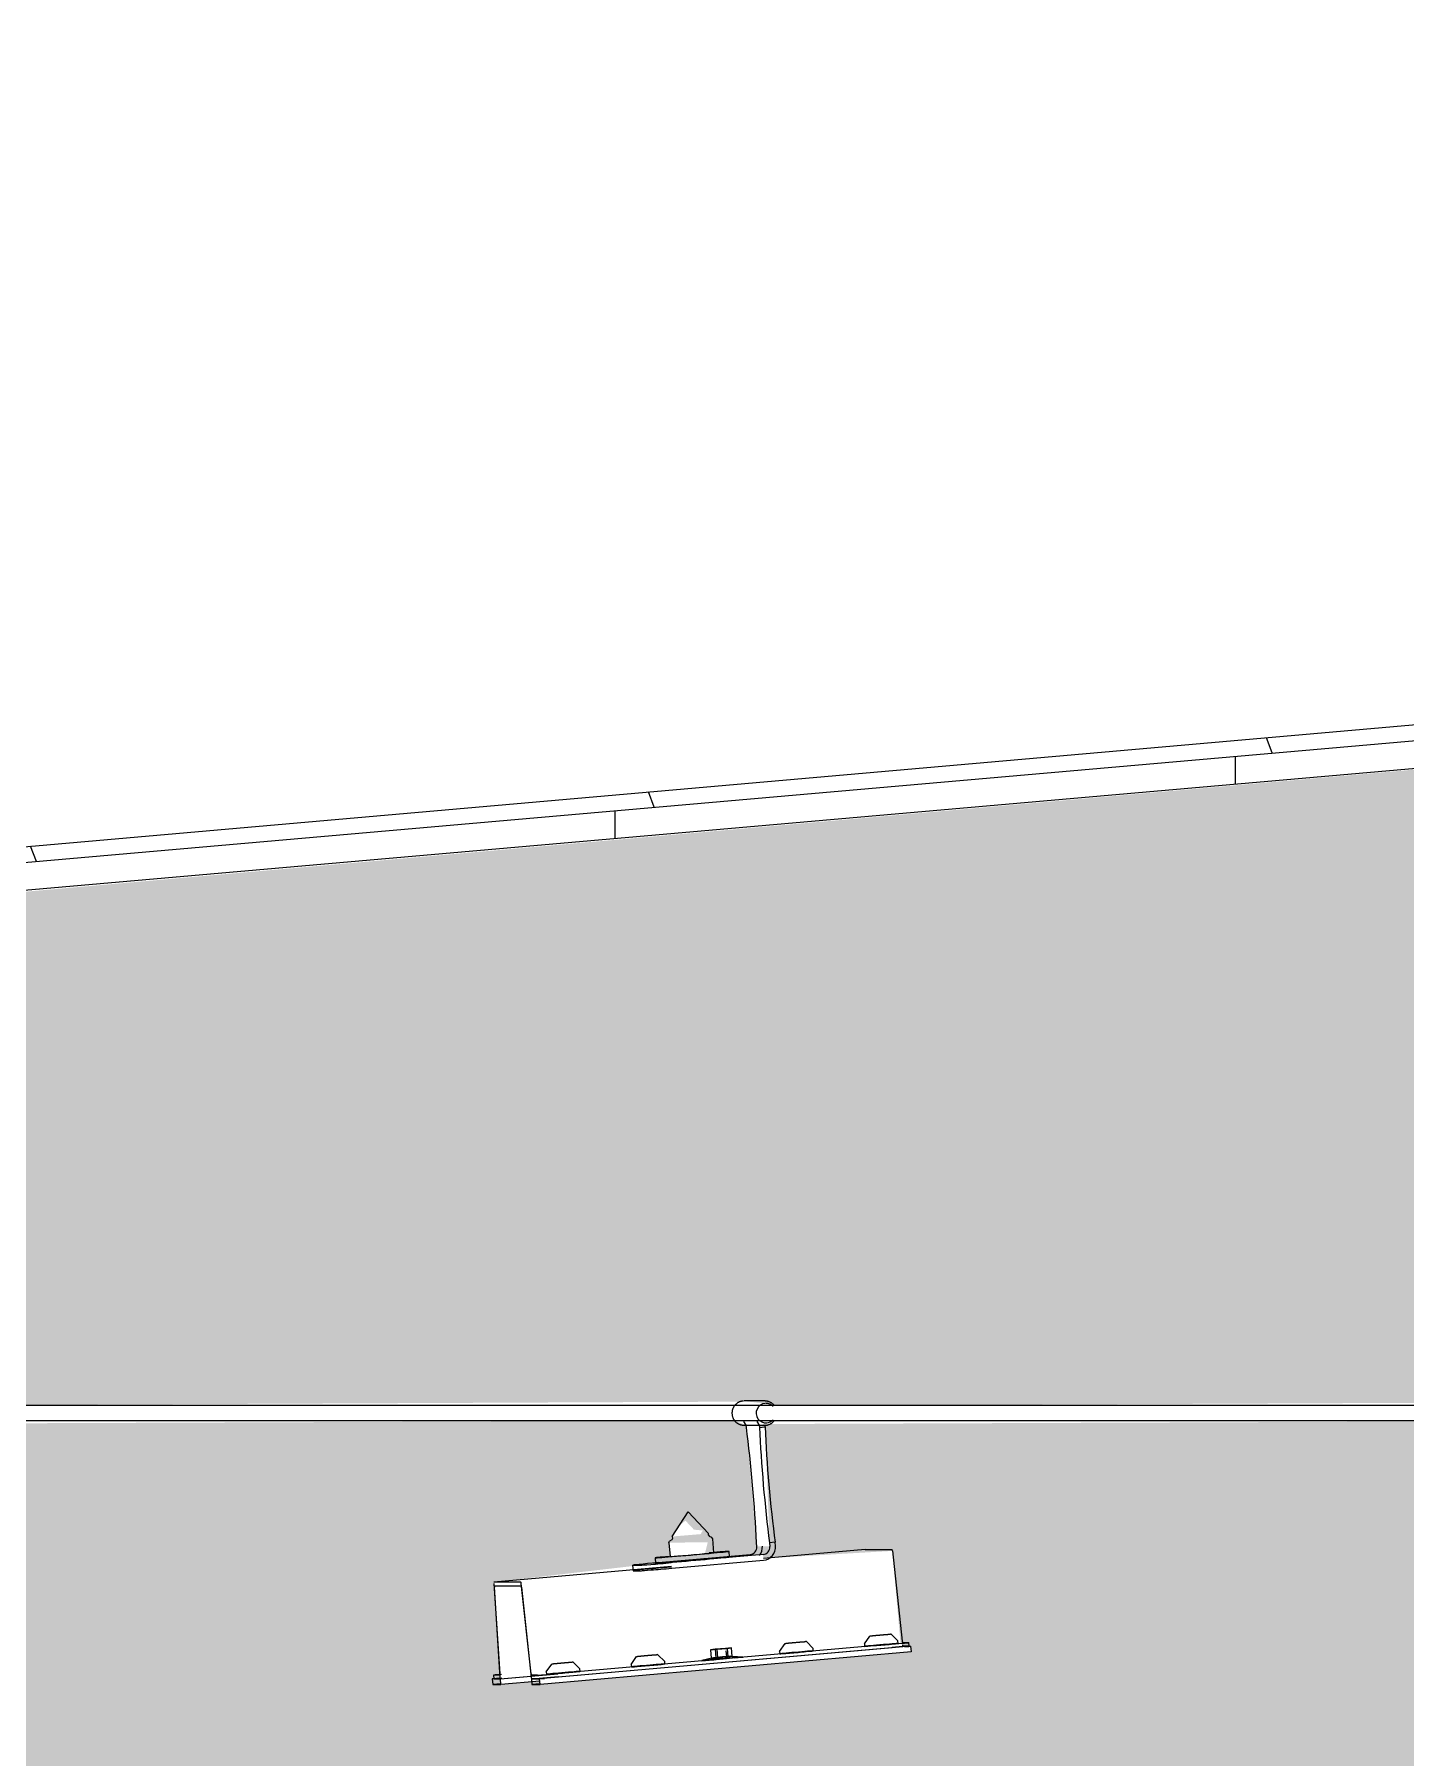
# Model space of a CAD drawing. Header units: millimetres. Extents: x 4237772 to 4686020, y -673 to 29459.
# Drawn here: x 4472197 to 4472930, y 16812 to 17734 of the extents above; entities that cross this region are included whole.
import ezdxf

# ---------------------------------------------------------------- set-up
doc = ezdxf.new("R2010")
doc.units = ezdxf.units.MM
for name, color, linetype, lineweight in [('A-ROOF', 132, 'Continuous', 5), ('A-ROOF-PATT', 132, 'Continuous', 5), ('Q-SPCQ', 91, 'Continuous', 5)]:
    doc.layers.add(name, color=color, linetype=linetype, lineweight=lineweight)

# ---------------------------------------------------------------- blocks, each defined once
blk = doc.blocks.new('Static Line_Sayfa_Metal Deck_Pan Mount - Up to 15 _ pitch - Max 2 Users-1845874-SECTION - GRIDS B1-B2')
at = {"layer": 'Q-SPCQ'}
for p, q in [((4446959.96, 17002.38), (4446948.89, 17002.38)), ((4450997.18, 16999.88), (4442911.68, 16999.88)), ((4442911.68, 16991.88), (4450997.18, 16991.88)), ((4446950, 16989.44), (4446948.64, 16991.39)), ((4446948.89, 16989.38), (4446959.96, 16989.38)), ((4446950.1, 16988.28), (4446950, 16989.44)), ((4446950, 16989.44), (4446956.98, 16989.44)), ((4446955.62, 16991.39), (4446956.98, 16989.44)), ((4446956.98, 16989.44), (4446957.08, 16988.28)), ((4446957.08, 16988.28), (4446960.06, 16988.54)), ((4446960.06, 16988.54), (4446959.95, 16989.7)), ((4446910.44, 16929.87), (4446919.03, 16943.08)), ((4446929.77, 16931.55), (4446919.03, 16943.08)), ((4446910.53, 16928.84), (4446910.18, 16928.1)), ((4446910.44, 16929.87), (4446910.53, 16928.84)), ((4446929.86, 16930.53), (4446929.77, 16931.55)), ((4446929.86, 16930.53), (4446930.33, 16929.85)), ((4446931.61, 16929.26), (4446930.33, 16929.85)), ((4446932.09, 16928.58), (4446931.61, 16929.26)), ((4446932.73, 16921.19), (4446932.09, 16928.58)), ((4446902.91, 16915.87), (4446952.03, 16920.19)), ((4446908.68, 16926.54), (4446909.03, 16927.29)), ((4446908.68, 16926.54), (4446909.32, 16919.15)), ((4446910.18, 16928.1), (4446909.03, 16927.29)), ((4446959.01, 16920.19), (4446909.89, 16915.87)), ((4446941.09, 16918.9), (4446940.82, 16921.89)), ((4446955.65, 16924.52), (4446955.48, 16926.51)), ((4447013.55, 16922.91), (4446959.19, 16918.13)), ((4446965.44, 16926.77), (4446962.46, 16926.51)), ((4446962.46, 16926.51), (4446962.64, 16924.52)), ((4446965.61, 16924.78), (4446965.44, 16926.77)), ((4447013.55, 16922.91), (4447028.02, 16922.91)), ((4447028.17, 16922.16), (4447033.47, 16873.84)), ((4446910.07, 16913.82), (4446815.07, 16905.47)), ((4446889.27, 16914.57), (4446889.53, 16911.58)), ((4446889.33, 16914.56), (4446893.7, 16914.56)), ((4446889.59, 16911.58), (4446893.96, 16911.58)), ((4446901.22, 16918.44), (4446901.49, 16915.45)), ((4446910.1, 16913.49), (4446903.17, 16912.88)), ((4446910.15, 16912.88), (4446959.27, 16917.2)), ((4446815.05, 16904.73), (4446818.17, 16856.41)), ((4446829.54, 16905.47), (4446815.07, 16905.47)), ((4446818.48, 16854.42), (4446815.36, 16902.73)), ((4446815.38, 16903.48), (4446829.58, 16903.48)), ((4446834.99, 16856.41), (4446829.69, 16904.73)), ((4446829.73, 16902.73), (4446835.03, 16854.42)), ((4447031.29, 16872.63), (4447031.17, 16873.95)), ((4447033.62, 16873.1), (4447036.91, 16873.1)), ((4447037.12, 16871.1), (4447036.95, 16873.09)), ((4447037.95, 16871.1), (4446839.48, 16853.67)), ((4447038.21, 16868.12), (4446839.74, 16850.68)), ((4447027.86, 16872.22), (4446849.23, 16856.54)), ((4447028.03, 16870.23), (4446849.4, 16854.54)), ((4446931.69, 16864.78), (4446926.29, 16863.43)), ((4446933.4, 16869.53), (4446930.94, 16869.28)), ((4446930.94, 16869.28), (4446934.24, 16869.53)), ((4446930.94, 16869.28), (4446931.34, 16864.68)), ((4446934.72, 16864.12), (4446931.41, 16863.87)), ((4446931.41, 16863.87), (4446933.87, 16864.12)), ((4446938.98, 16870.02), (4446933.4, 16869.53)), ((4446933.4, 16869.53), (4446933.8, 16864.96)), ((4446933.87, 16864.12), (4446939.45, 16864.61)), ((4446934.24, 16869.53), (4446939.82, 16870.02)), ((4446934.24, 16869.53), (4446934.64, 16864.96)), ((4446940.29, 16864.61), (4446934.72, 16864.12)), ((4446942.17, 16870.27), (4446938.98, 16870.02)), ((4446939.1, 16868.62), (4446939.37, 16865.48)), ((4446939.45, 16864.61), (4446942.64, 16864.86)), ((4446939.82, 16870.02), (4446942.17, 16870.27)), ((4446939.82, 16870.02), (4446940.22, 16865.48)), ((4446942.64, 16864.86), (4446940.29, 16864.61)), ((4446942.57, 16865.73), (4446942.17, 16870.27)), ((4446948.18, 16865.34), (4446942.48, 16865.74)), ((4446967.85, 16868.4), (4446967.96, 16867.09)), ((4446985.89, 16868.65), (4446985.78, 16869.96)), ((4447013.24, 16872.38), (4447013.35, 16871.07)), ((4447028, 16870.61), (4447033.59, 16871.1)), ((4447033.59, 16871.1), (4447037.95, 16871.1)), ((4447037.08, 16871.1), (4447033.66, 16871.1)), ((4447037.95, 16871.1), (4447038.21, 16868.12)), ((4446814.83, 16855.67), (4446815, 16853.68)), ((4446818.15, 16855.67), (4446814.87, 16855.67)), ((4446818.46, 16853.67), (4446849.24, 16856.38)), ((4446818.53, 16853.67), (4446849.24, 16856.37)), ((4446835.11, 16853.67), (4446849.37, 16854.92)), ((4446838.43, 16855.67), (4446835.14, 16855.67)), ((4446843.06, 16857.44), (4446843.18, 16856.13)), ((4446861.11, 16857.69), (4446861, 16859)), ((4446888.46, 16861.42), (4446888.57, 16860.11)), ((4446906.5, 16861.68), (4446906.39, 16862.99)), ((4446818.5, 16854.05), (4446814.17, 16853.67)), ((4446818.53, 16853.67), (4446814.17, 16853.67)), ((4446814.17, 16853.67), (4446814.43, 16850.68)), ((4446818.76, 16851.06), (4446814.43, 16850.68)), ((4446814.43, 16850.68), (4446818.79, 16850.68)), ((4446815.04, 16853.67), (4446818.46, 16853.67)), ((4446818.79, 16850.68), (4446818.53, 16853.67)), ((4446839.58, 16852.51), (4446818.79, 16850.68)), ((4446835.11, 16853.67), (4446835.37, 16850.68)), ((4446839.48, 16853.67), (4446835.11, 16853.67)), ((4446835.18, 16853.67), (4446838.6, 16853.67)), ((4446839.7, 16851.06), (4446835.37, 16850.68)), ((4446835.37, 16850.68), (4446839.74, 16850.68)), ((4446839.74, 16850.68), (4446839.48, 16853.67))]:
    blk.add_line(p, q, dxfattribs=at)
at = {"layer": 'Q-SPCQ', "flags": 128}
for points in [[(4446948.32, 17002.35), (4446948.06, 17002.32), (4446947.8, 17002.29), (4446947.54, 17002.24), (4446947.29, 17002.18), (4446947.04, 17002.11), (4446946.79, 17002.03), (4446946.54, 17001.94), (4446946.3, 17001.84), (4446946.06, 17001.73), (4446945.83, 17001.61), (4446945.6, 17001.49), (4446945.38, 17001.35), (4446945.16, 17001.21), (4446944.95, 17001.05), (4446944.75, 17000.89), (4446944.55, 17000.72), (4446944.36, 17000.54), (4446944.17, 17000.36), (4446944, 17000.17), (4446943.83, 16999.97), (4446943.67, 16999.76), (4446943.52, 16999.55), (4446943.38, 16999.34), (4446943.24, 16999.11), (4446943.12, 16998.89), (4446943, 16998.65), (4446942.9, 16998.42), (4446942.8, 16998.18), (4446942.71, 16997.93), (4446942.64, 16997.69), (4446942.57, 16997.44), (4446942.51, 16997.18), (4446942.46, 16996.93), (4446942.43, 16996.67), (4446942.4, 16996.42), (4446942.38, 16996.16), (4446942.38, 16995.9), (4446942.38, 16995.64), (4446942.4, 16995.38), (4446942.42, 16995.13), (4446942.46, 16994.87), (4446942.5, 16994.62), (4446942.56, 16994.36), (4446942.62, 16994.11), (4446942.7, 16993.87), (4446942.78, 16993.62), (4446942.88, 16993.38), (4446942.98, 16993.14), (4446943.1, 16992.91), (4446943.22, 16992.68), (4446943.35, 16992.46), (4446943.49, 16992.24), (4446943.64, 16992.03), (4446943.8, 16991.82), (4446943.97, 16991.62), (4446944.14, 16991.43), (4446944.32, 16991.24), (4446944.51, 16991.07), (4446944.71, 16990.89), (4446944.91, 16990.73), (4446945.12, 16990.58), (4446945.34, 16990.43), (4446945.56, 16990.29), (4446945.79, 16990.16), (4446946.02, 16990.04), (4446946.26, 16989.93), (4446946.5, 16989.83), (4446946.74, 16989.74), (4446946.99, 16989.66), (4446947.24, 16989.59), (4446947.5, 16989.53), (4446947.76, 16989.48), (4446948.01, 16989.44), (4446948.28, 16989.41), (4446948.54, 16989.39), (4446948.8, 16989.38), (4446948.89, 16989.38)], [(4446948.63, 17002.37), (4446948.37, 17002.36), (4446948.32, 17002.35)], [(4446965.05, 16999.93), (4446964.88, 17000.13), (4446964.71, 17000.33), (4446964.53, 17000.51), (4446964.34, 17000.69), (4446964.14, 17000.86), (4446963.94, 17001.02), (4446963.73, 17001.18), (4446963.51, 17001.33), (4446963.29, 17001.46), (4446963.06, 17001.59), (4446962.83, 17001.71), (4446962.59, 17001.82), (4446962.35, 17001.92), (4446962.11, 17002.01), (4446961.86, 17002.1), (4446961.61, 17002.17), (4446961.35, 17002.23), (4446961.1, 17002.28), (4446960.84, 17002.32), (4446960.58, 17002.35), (4446960.32, 17002.37), (4446960.05, 17002.38), (4446959.96, 17002.38)], [(4446959.96, 16989.38), (4446960.22, 16989.38), (4446960.48, 16989.4), (4446960.53, 16989.4)], [(4446960.53, 16989.4), (4446960.79, 16989.43), (4446961.05, 16989.47), (4446961.31, 16989.52), (4446961.56, 16989.58), (4446961.81, 16989.65), (4446962.06, 16989.73), (4446962.31, 16989.82), (4446962.55, 16989.92), (4446962.79, 16990.02), (4446963.02, 16990.14), (4446963.25, 16990.27), (4446963.47, 16990.41), (4446963.69, 16990.55), (4446963.9, 16990.7), (4446964.11, 16990.87), (4446964.3, 16991.04), (4446964.49, 16991.21), (4446964.68, 16991.4), (4446964.85, 16991.59), (4446965.02, 16991.79), (4446965.18, 16991.99)], [(4446967.85, 16868.4), (4446970.76, 16872.6), (4446971.13, 16872.69), (4446971.28, 16872.71), (4446971.37, 16872.73), (4446971.44, 16872.74), (4446971.51, 16872.74), (4446971.58, 16872.75), (4446971.65, 16872.76), (4446971.73, 16872.77), (4446971.81, 16872.78), (4446971.9, 16872.79), (4446971.99, 16872.8), (4446972.09, 16872.81), (4446972.2, 16872.82), (4446972.31, 16872.83), (4446972.43, 16872.84), (4446972.56, 16872.85), (4446972.69, 16872.87), (4446972.83, 16872.88), (4446972.97, 16872.89), (4446973.12, 16872.91), (4446973.27, 16872.92), (4446973.43, 16872.94), (4446973.59, 16872.95), (4446973.76, 16872.97), (4446973.93, 16872.98), (4446974.1, 16873), (4446974.28, 16873.01), (4446974.46, 16873.03), (4446974.65, 16873.05), (4446974.84, 16873.06), (4446975.03, 16873.08), (4446975.22, 16873.1), (4446975.42, 16873.12), (4446975.61, 16873.13), (4446975.81, 16873.15), (4446976.01, 16873.17), (4446976.21, 16873.19), (4446976.41, 16873.2), (4446976.61, 16873.22), (4446976.81, 16873.24), (4446977.01, 16873.25), (4446977.21, 16873.27), (4446977.4, 16873.29), (4446977.6, 16873.31), (4446977.79, 16873.32), (4446977.99, 16873.34), (4446978.18, 16873.35), (4446978.36, 16873.37), (4446978.55, 16873.39), (4446978.73, 16873.4), (4446978.9, 16873.42), (4446979.08, 16873.43), (4446979.25, 16873.44), (4446979.41, 16873.46), (4446979.57, 16873.47), (4446979.73, 16873.48), (4446979.88, 16873.5), (4446980.02, 16873.51), (4446980.16, 16873.52), (4446980.3, 16873.53), (4446980.43, 16873.54), (4446980.55, 16873.55), (4446980.67, 16873.56), (4446980.78, 16873.56), (4446980.88, 16873.57), (4446980.98, 16873.58), (4446981.07, 16873.59), (4446981.16, 16873.59), (4446981.24, 16873.6), (4446981.31, 16873.6), (4446981.38, 16873.61), (4446981.45, 16873.61), (4446981.52, 16873.61), (4446981.6, 16873.62), (4446981.71, 16873.62), (4446981.77, 16873.62)], [(4446985.78, 16869.96), (4446982.19, 16873.6), (4446981.8, 16873.62), (4446981.77, 16873.62)], [(4447013.24, 16872.38), (4447016.15, 16876.59), (4447016.52, 16876.68), (4447016.67, 16876.7), (4447016.76, 16876.71), (4447016.83, 16876.72), (4447016.9, 16876.73), (4447016.97, 16876.74), (4447017.04, 16876.75), (4447017.12, 16876.76), (4447017.2, 16876.76), (4447017.29, 16876.77), (4447017.39, 16876.78), (4447017.49, 16876.79), (4447017.59, 16876.8), (4447017.71, 16876.82), (4447017.82, 16876.83), (4447017.95, 16876.84), (4447018.08, 16876.85), (4447018.22, 16876.87), (4447018.36, 16876.88), (4447018.51, 16876.89), (4447018.66, 16876.91), (4447018.82, 16876.92), (4447018.98, 16876.94), (4447019.15, 16876.95), (4447019.32, 16876.97), (4447019.49, 16876.98), (4447019.67, 16877), (4447019.85, 16877.02), (4447020.04, 16877.03), (4447020.23, 16877.05), (4447020.42, 16877.07), (4447020.61, 16877.08), (4447020.81, 16877.1), (4447021, 16877.12), (4447021.2, 16877.14), (4447021.4, 16877.15), (4447021.6, 16877.17), (4447021.8, 16877.19), (4447022, 16877.21), (4447022.2, 16877.22), (4447022.4, 16877.24), (4447022.6, 16877.26), (4447022.79, 16877.28), (4447022.99, 16877.29), (4447023.19, 16877.31), (4447023.38, 16877.32), (4447023.57, 16877.34), (4447023.75, 16877.36), (4447023.94, 16877.37), (4447024.12, 16877.39), (4447024.3, 16877.4), (4447024.47, 16877.42), (4447024.64, 16877.43), (4447024.8, 16877.44), (4447024.96, 16877.46), (4447025.12, 16877.47), (4447025.27, 16877.48), (4447025.42, 16877.49), (4447025.56, 16877.5), (4447025.69, 16877.51), (4447025.82, 16877.52), (4447025.94, 16877.53), (4447026.06, 16877.54), (4447026.17, 16877.55), (4447026.27, 16877.56), (4447026.37, 16877.57), (4447026.46, 16877.57), (4447026.55, 16877.58), (4447026.63, 16877.58), (4447026.7, 16877.59), (4447026.77, 16877.59), (4447026.84, 16877.6), (4447026.91, 16877.6), (4447026.99, 16877.6), (4447027.1, 16877.61), (4447027.16, 16877.61)], [(4447031.17, 16873.95), (4447027.58, 16877.59), (4447027.19, 16877.61), (4447027.16, 16877.61)], [(4446888.46, 16861.42), (4446891.36, 16865.63), (4446891.74, 16865.72), (4446891.88, 16865.74), (4446891.98, 16865.75), (4446892.05, 16865.76), (4446892.12, 16865.77), (4446892.19, 16865.78), (4446892.26, 16865.79), (4446892.34, 16865.8), (4446892.42, 16865.81), (4446892.51, 16865.82), (4446892.6, 16865.82), (4446892.7, 16865.83), (4446892.81, 16865.85), (4446892.92, 16865.86), (4446893.04, 16865.87), (4446893.17, 16865.88), (4446893.3, 16865.89), (4446893.43, 16865.91), (4446893.58, 16865.92), (4446893.72, 16865.93), (4446893.88, 16865.95), (4446894.04, 16865.96), (4446894.2, 16865.98), (4446894.36, 16865.99), (4446894.54, 16866.01), (4446894.71, 16866.02), (4446894.89, 16866.04), (4446895.07, 16866.06), (4446895.26, 16866.07), (4446895.44, 16866.09), (4446895.64, 16866.11), (4446895.83, 16866.13), (4446896.02, 16866.14), (4446896.22, 16866.16), (4446896.42, 16866.18), (4446896.62, 16866.2), (4446896.82, 16866.21), (4446897.02, 16866.23), (4446897.22, 16866.25), (4446897.42, 16866.27), (4446897.62, 16866.28), (4446897.81, 16866.3), (4446898.01, 16866.32), (4446898.21, 16866.33), (4446898.4, 16866.35), (4446898.59, 16866.37), (4446898.78, 16866.38), (4446898.97, 16866.4), (4446899.15, 16866.41), (4446899.34, 16866.43), (4446899.51, 16866.44), (4446899.69, 16866.46), (4446899.86, 16866.47), (4446900.02, 16866.48), (4446900.18, 16866.5), (4446900.34, 16866.51), (4446900.49, 16866.52), (4446900.63, 16866.53), (4446900.77, 16866.55), (4446900.91, 16866.56), (4446901.04, 16866.57), (4446901.16, 16866.58), (4446901.27, 16866.58), (4446901.38, 16866.59), (4446901.49, 16866.6), (4446901.59, 16866.61), (4446901.68, 16866.61), (4446901.76, 16866.62), (4446901.84, 16866.62), (4446901.92, 16866.63), (4446901.99, 16866.63), (4446902.06, 16866.64), (4446902.13, 16866.64), (4446902.21, 16866.64), (4446902.32, 16866.65), (4446902.38, 16866.65)], [(4446906.39, 16862.99), (4446902.8, 16866.63), (4446902.41, 16866.65), (4446902.38, 16866.65)], [(4446843.06, 16857.44), (4446845.97, 16861.64), (4446846.35, 16861.73), (4446846.49, 16861.76), (4446846.58, 16861.77), (4446846.66, 16861.78), (4446846.73, 16861.79), (4446846.8, 16861.79), (4446846.87, 16861.8), (4446846.95, 16861.81), (4446847.03, 16861.82), (4446847.12, 16861.83), (4446847.21, 16861.84), (4446847.31, 16861.85), (4446847.42, 16861.86), (4446847.53, 16861.87), (4446847.65, 16861.88), (4446847.78, 16861.89), (4446847.91, 16861.91), (4446848.04, 16861.92), (4446848.19, 16861.93), (4446848.33, 16861.95), (4446848.49, 16861.96), (4446848.64, 16861.98), (4446848.81, 16861.99), (4446848.97, 16862.01), (4446849.14, 16862.02), (4446849.32, 16862.04), (4446849.5, 16862.05), (4446849.68, 16862.07), (4446849.87, 16862.09), (4446850.05, 16862.1), (4446850.24, 16862.12), (4446850.44, 16862.14), (4446850.63, 16862.16), (4446850.83, 16862.17), (4446851.03, 16862.19), (4446851.23, 16862.21), (4446851.43, 16862.23), (4446851.63, 16862.24), (4446851.83, 16862.26), (4446852.03, 16862.28), (4446852.22, 16862.3), (4446852.42, 16862.31), (4446852.62, 16862.33), (4446852.82, 16862.35), (4446853.01, 16862.36), (4446853.2, 16862.38), (4446853.39, 16862.4), (4446853.58, 16862.41), (4446853.76, 16862.43), (4446853.94, 16862.44), (4446854.12, 16862.46), (4446854.29, 16862.47), (4446854.46, 16862.48), (4446854.63, 16862.5), (4446854.79, 16862.51), (4446854.95, 16862.52), (4446855.1, 16862.54), (4446855.24, 16862.55), (4446855.38, 16862.56), (4446855.52, 16862.57), (4446855.64, 16862.58), (4446855.77, 16862.59), (4446855.88, 16862.6), (4446855.99, 16862.61), (4446856.1, 16862.61), (4446856.2, 16862.62), (4446856.29, 16862.63), (4446856.37, 16862.63), (4446856.45, 16862.64), (4446856.53, 16862.64), (4446856.6, 16862.65), (4446856.67, 16862.65), (4446856.74, 16862.65), (4446856.82, 16862.66), (4446856.93, 16862.66), (4446856.99, 16862.66)], [(4446861, 16859), (4446857.4, 16862.64), (4446857.02, 16862.66), (4446856.99, 16862.66)]]:
    blk.add_lwpolyline(points, dxfattribs=at)
at = {"layer": 'Q-SPCQ'}
for centre, major_axis, ratio, start_param, end_param in [((4446960.53, 16995.88), (0, 5.22), 0.996185, 0.087266, 3.228859), ((4446960.53, 16995.88), (0, 5.22), 0.996185, 5.445335, 6.283185), ((4446947.31, 16957.39), (-6.12, 69.73), 0.086937, 4.245971, 5.163537), ((4446965.25, 16957.39), (-6.12, 69.73), 0.086937, 1.104378, 2.021944), ((4446968.23, 16957.66), (-6.12, 69.73), 0.086937, 1.104378, 2.021944), ((4446960.53, 16995.88), (0, 5.22), 0.996185, 3.228859, 3.975747), ((4446921.02, 16920.17), (19.8, 1.73), 0.007606, 2.238558, 3.228642), ((4446921.02, 16920.17), (19.8, 1.73), 0.007606, 3.228642, 6.370235), ((4446921.02, 16920.17), (11.71, 1.02), 0.007606, 3.228642, 6.370235), ((4446921.02, 16920.17), (19.8, 1.73), 0.007606, 0.08705, 1.087751), ((4446921.02, 16920.17), (11.71, 1.02), 0.007606, 0.08705, 0.620852), ((4446951.68, 16924.17), (0, 4), 0.996185, 3.228859, 4.799655), ((4446951.68, 16924.17), (0, 7), 0.996185, 4.014257, 4.799655), ((4446958.67, 16924.17), (0, 4), 0.996185, 3.228859, 4.799655), ((4446958.67, 16924.17), (0, 7), 0.996185, 3.228859, 4.799655), ((4447028.11, 16921.91), (-0.087, 0.996), 0.086937, 4.956913, 6.055777), ((4446904.48, 16912.88), (14.94, 1.3), 0.007606, 1.657846, 3.228642), ((4446904.22, 16915.87), (14.94, 1.3), 0.007606, 1.657846, 3.228642), ((4446908.58, 16915.87), (14.94, 1.3), 0.007606, 3.228642, 4.799439), ((4446908.84, 16912.88), (14.94, 1.3), 0.007606, 3.228642, 4.799439), ((4446921.29, 16917.18), (19.8, 1.73), 0.007606, 0.08705, 3.228642), ((4446921.29, 16917.18), (19.8, 1.73), 0.007606, 3.228642, 6.370235), ((4446815.47, 16902.49), (-0.087, 0.996), 0.086937, 0.212138, 1.311002), ((4446829.63, 16904.48), (-0.087, 0.996), 0.086937, 4.956913, 6.27555), ((4446829.67, 16902.49), (-0.087, 0.996), 0.086937, 4.956913, 6.27555), ((4447026.98, 16872.22), (9.96, 0.87), 0.007606, 4.799439, 6.370235), ((4447033.53, 16874.09), (-0.087, 0.996), 0.086937, 1.815321, 2.914185), ((4446937.23, 16864.38), (10.96, 0.96), 0.007606, 0.08705, 3.228642), ((4446937.23, 16864.38), (10.96, 0.96), 0.007606, 3.228642, 4.27584), ((4446937.23, 16864.38), (10.96, 0.96), 0.007606, 5.323037, 6.370235), ((4446976.93, 16867.87), (8.97, 0.78), 0.007606, 0.08705, 3.228642), ((4446976.93, 16867.87), (8.97, 0.78), 0.007606, 3.228642, 6.370235), ((4447022.32, 16871.85), (8.97, 0.78), 0.007606, 0.08705, 3.228642), ((4447022.32, 16871.85), (8.97, 0.78), 0.007606, 3.228642, 6.370235), ((4447033.57, 16872.1), (-0.087, 0.996), 0.086937, 1.815321, 3.133958), ((4447027.16, 16870.23), (9.96, 0.87), 0.007606, 5.584837, 6.370235), ((4446824.79, 16856.54), (9.96, 0.87), 0.007606, 2.181445, 3.228642), ((4446818.07, 16856.66), (-0.087, 0.996), 0.086937, 3.141593, 4.452595), ((4446818.38, 16854.67), (-0.087, 0.996), 0.086937, 3.141593, 4.452595), ((4446835.05, 16856.66), (-0.087, 0.996), 0.086937, 1.815321, 3.133958), ((4446835.09, 16854.67), (-0.087, 0.996), 0.086937, 1.815321, 3.133958), ((4446848.35, 16856.54), (9.96, 0.87), 0.007606, 3.228642, 4.799439), ((4446852.14, 16856.91), (8.97, 0.78), 0.007606, 0.08705, 3.228642), ((4446852.14, 16856.91), (8.97, 0.78), 0.007606, 3.228642, 6.370235), ((4446897.54, 16860.89), (8.97, 0.78), 0.007606, 0.08705, 3.228642), ((4446897.54, 16860.89), (8.97, 0.78), 0.007606, 3.228642, 6.370235), ((4446824.96, 16854.54), (9.96, 0.87), 0.007606, 2.181445, 3.228642), ((4446848.53, 16854.54), (9.96, 0.87), 0.007606, 3.228642, 4.01404)]:
    blk.add_ellipse(centre, major_axis=major_axis, ratio=ratio, start_param=start_param, end_param=end_param, dxfattribs=at)
for points in [[(4446931.34, 16864.68), (4446931.88, 16864.8), (4446932.98, 16864.98), (4446934.08, 16864.99), (4446934.64, 16864.96)], [(4446933.8, 16864.96), (4446933.38, 16864.99), (4446932.55, 16864.98), (4446931.74, 16864.8), (4446931.34, 16864.68)], [(4446939.37, 16865.48), (4446938.44, 16865.47), (4446936.57, 16865.38), (4446934.72, 16865.13), (4446933.8, 16864.96)], [(4446934.64, 16864.96), (4446935.56, 16865.13), (4446937.42, 16865.38), (4446939.28, 16865.47), (4446940.22, 16865.48)], [(4446942.57, 16865.73), (4446942.03, 16865.77), (4446940.96, 16865.76), (4446939.9, 16865.6), (4446939.37, 16865.48)], [(4446940.22, 16865.48), (4446940.6, 16865.6), (4446941.38, 16865.76), (4446942.17, 16865.77), (4446942.57, 16865.73)]]:
    blk.add_open_spline(points, degree=3, dxfattribs=at)
blk = doc.blocks.new('Roof Gutters3 - Roof Gutters-1885272-SECTION - GRIDS B1-B2')
at = {"layer": 'A-ROOF-PATT'}
h = blk.add_hatch(dxfattribs=at)
h.set_pattern_fill('FP_200', color=256, style=0, pattern_type=2)
h.set_pattern_definition([(290.827, (4441593.9, 16948.42), (330.45, 29.022), [])])
h.paths.add_polyline_path([(4431742.06, 15988.72), (4442374.26, 16923.17), (4442373.49, 16930.91), (4431738.95, 15996.9)])
h.paths.add_polyline_path([(4442392.97, 16924.17), (4442393.17, 16926.42), (4442392.74, 16925.14)])
h.paths.add_polyline_path([(4442397.76, 16924.59), (4442909.58, 16969.54), (4442907.33, 16977.79), (4442419.91, 16934.98), (4442420.62, 16926.86), (4442404.31, 16926.42), (4442402.49, 16933.45), (4442397.06, 16932.61), (4442397.6, 16926.42)])
h.paths.add_polyline_path([(4442918.48, 16970.33), (4443164.03, 16991.89), (4443067.86, 16991.89), (4442917.94, 16978.73), (4442918.25, 16973.25)])
h.paths.add_polyline_path([(4443254.77, 16999.86), (4451515.27, 17725.37), (4451512.87, 17733.6), (4443158.6, 16999.86), (4443190.61, 16999.86)])
h = blk.add_hatch(dxfattribs=at)
h.set_pattern_fill('FP_198', color=256, style=0, pattern_type=2)
h.set_pattern_definition([(90, (4440994.5, 16803.9), (-331.713, 2e-05), [])])
h.paths.add_polyline_path([(4431714.36, 15971.3), (4442287.24, 16899.9), (4442289.95, 16910.06), (4442350.71, 16915.39), (4442350.43, 16918.64), (4442374.48, 16920.66), (4442373.49, 16922.46), (4431741.35, 15990.58), (4431738.95, 15991.02), (4431712.9, 15988.04)])
h.paths.add_polyline_path([(4442339.74, 16904.51), (4442434.85, 16912.86), (4442431.77, 16915.27), (4442340.47, 16907.25)])
h.paths.add_polyline_path([(4442361.1, 16916.3), (4442412.94, 16923.17), (4442360.9, 16918.64)])
h.paths.add_polyline_path([(4442484.31, 16917.2), (4442910.97, 16954.68), (4442909.22, 16969.51), (4442403.44, 16923.17), (4442481.77, 16922.67), (4442483.24, 16919.5)])
h.paths.add_polyline_path([(4442919.67, 16955.44), (4443334.71, 16991.89), (4443164.03, 16991.89), (4442918.48, 16970.33), (4442919.48, 16957.39)])
h.paths.add_polyline_path([(4443425.45, 16999.86), (4451180.29, 17680.95), (4451188.6, 17684.7), (4451486.16, 17710.83), (4451651.15, 17710.87), (4451500.66, 17724.08), (4443254.77, 16999.86), (4443410.53, 17002.03), (4443411, 17002.35), (4443422.75, 17001.08), (4443425.35, 16999.86)])
at = {"layer": 'A-ROOF'}
for p, q in [((4443158.52, 16999.86), (4451512.87, 17733.6)), ((4443254.66, 16999.85), (4451515.27, 17725.37))]:
    blk.add_line(p, q, dxfattribs=at)

msp = doc.modelspace()

# ---------------------------------------------------------------- hatches: boundary and pattern name
at = {"layer": 'A-ROOF-PATT'}
h = msp.add_hatch(dxfattribs=at)
h.set_pattern_fill('FP_183', color=256, style=0, pattern_type=2)
h.set_pattern_definition([(5.019, (59903.924, -378081.246), (-29.0603916845, -0.0003814649), [])])
h.paths.add_polyline_path([(4477079.2, 16918.64), (4477084.44, 16918.64), (4477084.87, 16916.32), (4477115.37, 16921.32), (4477114.35, 16921.41), (4477079.63, 16918.68)])
h.paths.add_polyline_path([(4464338.94, 15733.24), (4477195.52, 16864.57), (4477195.19, 16867.26), (4477183.33, 16868.2), (4477177.84, 16870.19), (4477175.93, 16875.11), (4477155.31, 16915.27), (4477064.01, 16907.25), (4477047.92, 16852.55), (4476983.02, 16848.85), (4476982.75, 16850.06), (4476957.7, 16848.85), (4476957.44, 16854.85), (4476999.89, 16859.1), (4477013.49, 16910.06), (4477074.25, 16915.39), (4477073.96, 16918.64), (4477098, 16920.86), (4477098.11, 16932.14), (4477120.5, 16933.66), (4477121.51, 16922.82), (4477136.52, 16922.67), (4477136.91, 16920.89), (4477157.13, 16922.67), (4477205.3, 16922.67), (4477228.3, 16878.1), (4477228.66, 16878.1), (4477225.92, 16936), (4477227.75, 16935.09), (4477229.71, 16932.44), (4477229.28, 16928.39), (4477234.99, 16878.1), (4477270.46, 16876.44), (4477270.32, 16872.08), (4477234.54, 16868.2), (4477234.99, 16865.82), (4486516.72, 17680.98), (4486463.48, 17680.99), (4476807.83, 17680.95), (4469065.64, 16999.86), (4469543.41, 17002.03), (4469543.88, 17002.35), (4469555.63, 17001.08), (4469560.6, 16999.86), (4470048.75, 17002.03), (4470049.21, 17002.35), (4470060.96, 17001.08), (4470065.68, 16999.86), (4470554.08, 17002.03), (4470554.54, 17002.35), (4470566.3, 17001.08), (4470571.01, 16999.86), (4471059.41, 17002.03), (4471059.88, 17002.35), (4471071.63, 17001.08), (4471076.34, 16999.86), (4471564.75, 17002.03), (4471565.21, 17002.35), (4471576.96, 17001.08), (4471581.67, 16999.86), (4472070.08, 17002.03), (4472070.54, 17002.35), (4472082.3, 17001.08), (4472087.01, 16999.86), (4472575.41, 17002.03), (4472575.87, 17002.35), (4472587.63, 17001.08), (4472592.34, 16999.86), (4473080.74, 17002.03), (4473081.21, 17002.35), (4473092.96, 17001.08), (4473097.67, 16999.86), (4473586.08, 17002.03), (4473586.54, 17002.35), (4473598.29, 17001.08), (4473603.01, 16999.86), (4474091.41, 17002.03), (4474091.87, 17002.35), (4474103.63, 17001.08), (4474108.34, 16999.86), (4474596.74, 17002.03), (4474597.21, 17002.35), (4474608.96, 17001.08), (4474613.67, 16999.86), (4475102.07, 17002.03), (4475102.54, 17002.35), (4475114.29, 17001.08), (4475119, 16999.86), (4475607.41, 17002.03), (4475607.87, 17002.35), (4475619.63, 17001.08), (4475624.34, 16999.86), (4476112.74, 17002.03), (4476113.2, 17002.35), (4476124.96, 17001.08), (4476129.67, 16999.86), (4476618.07, 17002.03), (4476622.44, 17002.35), (4476630.29, 17001.08), (4476635.2, 16996.57), (4476633.44, 16992.25), (4476627.29, 16987.69), (4476629.35, 16988.46), (4476630.28, 16988.28), (4476632.85, 16924.52), (4476625.86, 16924.52), (4476620.21, 16989.4), (4476616.94, 16990.68), (4476613.8, 16991.89), (4476124.02, 16990.05), (4476121.86, 16989.4), (4476124.02, 16988.46), (4476124.95, 16988.28), (4476127.51, 16924.52), (4476120.53, 16924.52), (4476114.87, 16989.4), (4476111.61, 16990.68), (4476108.46, 16991.89), (4475618.68, 16990.05), (4475616.52, 16989.4), (4475618.68, 16988.46), (4475619.61, 16988.28), (4475622.18, 16924.52), (4475615.1, 16926.18), (4475609.54, 16989.4), (4475606.27, 16990.68), (4475603.13, 16991.89), (4475113.35, 16990.05), (4475111.19, 16989.4), (4475113.35, 16988.46), (4475114.28, 16988.28), (4475116.85, 16924.52), (4475109.87, 16924.52), (4475104.21, 16989.4), (4475100.94, 16990.68), (4475097.8, 16991.89), (4474608.02, 16990.05), (4474605.86, 16989.4), (4474608.02, 16988.46), (4474608.95, 16988.28), (4474611.51, 16924.52), (4474604.53, 16924.52), (4474598.87, 16989.4), (4474595.61, 16990.68), (4474592.47, 16991.89), (4474102.68, 16990.05), (4474100.53, 16989.4), (4474102.68, 16988.46), (4474103.62, 16988.28), (4474106.18, 16924.52), (4474099.2, 16924.52), (4474093.54, 16989.4), (4474090.28, 16990.68), (4474087.13, 16991.89), (4473597.35, 16990.05), (4473595.19, 16989.4), (4473597.35, 16988.46), (4473598.28, 16988.28), (4473600.85, 16924.52), (4473593.87, 16924.52), (4473588.21, 16989.4), (4473584.94, 16990.68), (4473581.8, 16991.89), (4473092.02, 16990.05), (4473089.91, 16988.54), (4473092.02, 16988.46), (4473092.95, 16988.28), (4473095.52, 16924.52), (4473088.53, 16924.52), (4473082.88, 16989.4), (4473079.61, 16990.68), (4473076.47, 16991.89), (4472586.69, 16990.05), (4472584.58, 16988.54), (4472586.69, 16988.46), (4472587.62, 16988.28), (4472590.18, 16924.52), (4472583.2, 16924.52), (4472577.54, 16989.4), (4472574.28, 16990.68), (4472571.13, 16991.89), (4472081.35, 16990.05), (4472079.24, 16988.54), (4472081.35, 16988.46), (4472082.29, 16988.28), (4472084.85, 16924.52), (4472077.87, 16924.52), (4472072.21, 16989.4), (4472068.94, 16990.68), (4472065.8, 16991.89), (4471576.02, 16990.05), (4471573.91, 16988.54), (4471576.02, 16988.46), (4471576.95, 16988.28), (4471579.52, 16924.52), (4471572.54, 16924.52), (4471566.88, 16989.4), (4471563.61, 16990.68), (4471560.47, 16991.89), (4471070.69, 16990.05), (4471068.58, 16988.54), (4471070.69, 16988.46), (4471071.62, 16988.28), (4471074.18, 16924.52), (4471067.2, 16924.52), (4471061.54, 16989.4), (4471058.28, 16990.68), (4471055.14, 16991.89), (4470565.35, 16990.05), (4470563.2, 16989.4), (4470565.35, 16988.46), (4470566.29, 16988.28), (4470568.85, 16924.52), (4470561.87, 16924.52), (4470556.21, 16989.4), (4470552.95, 16990.68), (4470549.8, 16991.89), (4470060.02, 16990.05), (4470057.86, 16989.4), (4470060.02, 16988.46), (4470060.95, 16988.28), (4470063.52, 16924.52), (4470056.48, 16925.41), (4470050.88, 16989.4), (4470047.61, 16990.68), (4470044.47, 16991.89), (4469554.69, 16990.05), (4469552.53, 16989.4), (4469554.69, 16988.46), (4469555.62, 16988.28), (4469558.19, 16924.52), (4469551.2, 16924.52), (4469545.55, 16989.4), (4469542.28, 16990.68), (4469539.14, 16991.89), (4469049.36, 16990.05), (4469047.25, 16988.54), (4469049.36, 16988.46), (4469050.29, 16988.28), (4469052.85, 16924.52), (4469045.87, 16924.52), (4469040.21, 16989.4), (4469036.95, 16990.68), (4469033.81, 16991.89), (4468948.43, 16990.68), (4468547.22, 16955.44), (4468548.54, 16926.62), (4468547.32, 16926.77), (4468547.52, 16924.52), (4468540.54, 16924.52), (4468538.3, 16954.66), (4468111.85, 16917.2), (4468131.75, 16878.1), (4468174.5, 16876.1), (4468174.33, 16872.08), (4468107.34, 16868.2), (4468107.08, 16869.41), (4468082.02, 16868.2), (4468079.94, 16875.11), (4468062.4, 16912.86), (4467967.29, 16904.51), (4467951.93, 16852.55), (4467887.02, 16848.85), (4467886.76, 16850.06), (4467861.71, 16848.85), (4467861.45, 16854.85), (4467903.76, 16858.57), (4467914.79, 16899.9), (4457366.5, 15971.17), (4461821.92, 15971.17), (4459394.77, 15758.01), (4464282.84, 15733.52)])
h.paths.add_polyline_path([(4468424.62, 16850.68), (4468424.36, 16852.5), (4468403.68, 16850.68), (4468403.41, 16853.67), (4468403.28, 16855.7), (4468400.27, 16905.5), (4468478.58, 16914.56), (4468494.77, 16916.41), (4468543.9, 16920.17), (4468544.16, 16918.14), (4468613.05, 16922.16), (4468617.38, 16873.1), (4468618.94, 16871.1), (4468622.84, 16871.1), (4468622.84, 16868.09), (4468458.65, 16853.67)])
h.paths.add_polyline_path([(4468929.95, 16850.68), (4468929.69, 16852.5), (4468909.01, 16850.68), (4468908.75, 16853.67), (4468908.62, 16855.7), (4468905.6, 16905.5), (4468983.91, 16914.56), (4469000.11, 16916.41), (4469049.23, 16920.17), (4469049.49, 16918.14), (4469118.39, 16922.16), (4469122.71, 16873.1), (4469124.27, 16871.1), (4469128.17, 16871.1), (4469128.17, 16868.09), (4468963.98, 16853.67)])
h.paths.add_polyline_path([(4469435.29, 16850.68), (4469435.02, 16852.5), (4469414.34, 16850.68), (4469414.08, 16853.67), (4469413.95, 16855.7), (4469410.93, 16905.5), (4469489.24, 16914.56), (4469505.44, 16916.41), (4469554.57, 16920.17), (4469554.82, 16918.14), (4469623.72, 16922.16), (4469628.05, 16873.1), (4469629.6, 16871.1), (4469633.5, 16871.1), (4469633.5, 16868.09), (4469469.31, 16853.67)])
h.paths.add_polyline_path([(4469919.67, 16850.68), (4469919.41, 16853.67), (4469919.28, 16855.7), (4469916.26, 16905.5), (4469994.58, 16914.56), (4470010.77, 16916.41), (4470059.9, 16920.17), (4470060.16, 16918.14), (4470129.05, 16922.16), (4470133.38, 16873.1), (4470134.94, 16871.1), (4470138.84, 16871.1), (4470138.84, 16868.09), (4469930.57, 16851.64)])
h.paths.add_polyline_path([(4470951.28, 16850.68), (4470951.02, 16852.5), (4470930.34, 16850.68), (4470930.08, 16853.67), (4470929.95, 16855.7), (4470926.93, 16905.5), (4471005.24, 16914.56), (4471021.44, 16916.41), (4471070.56, 16920.17), (4471070.82, 16918.14), (4471139.72, 16922.16), (4471144.04, 16873.1), (4471145.6, 16871.1), (4471149.5, 16871.1), (4471149.5, 16868.09), (4470985.31, 16853.67)])
h.paths.add_polyline_path([(4470445.95, 16850.68), (4470445.69, 16852.5), (4470425.01, 16850.68), (4470424.75, 16853.67), (4470424.61, 16855.7), (4470421.6, 16905.5), (4470499.91, 16914.56), (4470516.11, 16916.41), (4470565.23, 16920.17), (4470565.49, 16918.14), (4470634.38, 16922.16), (4470638.71, 16873.1), (4470640.27, 16871.1), (4470644.17, 16871.1), (4470644.17, 16868.09), (4470479.98, 16853.67)])
h.paths.add_polyline_path([(4471435.67, 16850.68), (4471435.41, 16853.67), (4471435.28, 16855.7), (4471432.26, 16905.5), (4471510.58, 16914.56), (4471526.77, 16916.41), (4471575.9, 16920.17), (4471576.16, 16918.14), (4471645.05, 16922.16), (4471649.38, 16873.1), (4471650.94, 16871.1), (4471654.84, 16871.1), (4471654.84, 16868.09), (4471446.57, 16851.64)])
h.paths.add_polyline_path([(4471961.95, 16850.68), (4471961.69, 16852.5), (4471941.01, 16850.68), (4471940.74, 16853.67), (4471940.61, 16855.7), (4471937.6, 16905.5), (4472015.91, 16914.56), (4472035.42, 16916.71), (4472081.23, 16920.17), (4472081.49, 16918.14), (4472150.38, 16922.16), (4472154.71, 16873.1), (4472156.27, 16871.1), (4472160.17, 16871.1), (4472160.17, 16868.09), (4471995.98, 16853.67)])
h.paths.add_polyline_path([(4472467.28, 16850.68), (4472467.02, 16852.5), (4472446.34, 16850.68), (4472446.08, 16853.67), (4472445.95, 16855.7), (4472442.93, 16905.5), (4472521.24, 16914.56), (4472537.44, 16916.41), (4472586.56, 16920.17), (4472586.82, 16918.14), (4472655.72, 16922.16), (4472660.04, 16873.1), (4472661.6, 16871.1), (4472665.5, 16871.1), (4472665.5, 16868.09), (4472501.31, 16853.67)])
h.paths.add_polyline_path([(4472972.62, 16850.68), (4472972.35, 16852.5), (4472951.67, 16850.68), (4472951.41, 16853.67), (4472951.28, 16855.7), (4472948.26, 16905.5), (4473025.35, 16914.56), (4473042.77, 16916.41), (4473091.9, 16920.17), (4473092.15, 16918.14), (4473161.05, 16922.16), (4473165.38, 16873.1), (4473166.93, 16871.1), (4473170.83, 16871.1), (4473170.83, 16868.09), (4473006.64, 16853.67)])
h.paths.add_polyline_path([(4473983.28, 16850.68), (4473983.02, 16852.5), (4473962.34, 16850.68), (4473962.08, 16853.67), (4473961.94, 16855.7), (4473958.93, 16905.5), (4474037.24, 16914.56), (4474053.44, 16916.41), (4474102.56, 16920.17), (4474102.82, 16918.14), (4474171.71, 16922.16), (4474176.04, 16873.1), (4474177.6, 16871.1), (4474181.5, 16871.1), (4474181.5, 16868.09), (4474015.28, 16853.49)])
h.paths.add_polyline_path([(4473477.95, 16850.68), (4473477.69, 16852.5), (4473457, 16850.68), (4473456.74, 16853.67), (4473456.61, 16855.7), (4473453.59, 16905.5), (4473531.91, 16914.56), (4473548.1, 16916.41), (4473597.23, 16920.17), (4473597.49, 16918.14), (4473666.38, 16922.16), (4473670.71, 16873.1), (4473672.27, 16871.1), (4473676.17, 16871.1), (4473676.17, 16868.09), (4473511.98, 16853.67)])
h.paths.add_polyline_path([(4474488.61, 16850.68), (4474488.35, 16852.5), (4474467.67, 16850.68), (4474467.41, 16853.67), (4474467.28, 16855.7), (4474464.26, 16905.5), (4474542.57, 16914.56), (4474558.77, 16916.41), (4474607.89, 16920.17), (4474608.15, 16918.14), (4474677.05, 16922.16), (4474681.37, 16873.1), (4474682.93, 16871.1), (4474686.83, 16871.1), (4474686.83, 16868.09), (4474510.24, 16852.58)])
h.paths.add_polyline_path([(4476509.95, 16850.68), (4476509.68, 16852.5), (4476489, 16850.68), (4476488.74, 16853.67), (4476488.61, 16855.7), (4476485.59, 16905.5), (4476563.9, 16914.56), (4476580.1, 16916.41), (4476629.23, 16920.17), (4476629.48, 16918.14), (4476698.38, 16922.16), (4476702.71, 16873.1), (4476704.26, 16871.1), (4476708.16, 16871.1), (4476708.16, 16868.09), (4476543.97, 16853.67)])
h.paths.add_polyline_path([(4474973, 16850.68), (4474972.74, 16853.67), (4474972.61, 16855.7), (4474969.59, 16905.5), (4475047.91, 16914.56), (4475064.1, 16916.41), (4475113.23, 16920.17), (4475113.49, 16918.14), (4475182.38, 16922.16), (4475186.71, 16873.1), (4475188.27, 16871.1), (4475192.17, 16871.1), (4475192.17, 16868.09), (4474983.9, 16851.64)])
h.paths.add_polyline_path([(4475499.28, 16850.68), (4475499.02, 16852.5), (4475478.33, 16850.68), (4475478.07, 16853.67), (4475477.94, 16855.7), (4475474.93, 16905.5), (4475553.24, 16914.56), (4475569.43, 16916.41), (4475618.56, 16920.17), (4475618.82, 16918.14), (4475687.71, 16922.16), (4475692.04, 16873.1), (4475693.6, 16871.1), (4475697.5, 16871.1), (4475697.5, 16868.09), (4475500.17, 16850.76)])
h.paths.add_polyline_path([(4475983.67, 16850.68), (4475983.41, 16853.67), (4475983.28, 16855.7), (4475980.26, 16905.5), (4476058.57, 16914.56), (4476074.77, 16916.41), (4476123.89, 16920.17), (4476124.15, 16918.14), (4476193.05, 16922.16), (4476197.37, 16873.1), (4476198.93, 16871.1), (4476202.83, 16871.1), (4476202.83, 16868.09), (4475994.57, 16851.64)])
h.paths.add_polyline_path([(4477208.55, 16863.5), (4477208.11, 16865.31), (4477208.11, 16865.28)])
h.paths.add_polyline_path([(4477214.02, 16863.98), (4477229.69, 16866.35), (4477227.75, 16868.34), (4477213.66, 16868.2)])
h.paths.add_polyline_path([(4468999.58, 16919.14), (4468998.94, 16926.53), (4469019.69, 16926.83), (4469018.16, 16920.7), (4469000.11, 16919.18)])
h.paths.add_polyline_path([(4468494.25, 16919.14), (4468493.6, 16926.53), (4468514.36, 16926.83), (4468512.83, 16920.7), (4468494.77, 16919.18)])
h.paths.add_polyline_path([(4469504.91, 16919.14), (4469504.27, 16926.53), (4469525.03, 16926.83), (4469523.49, 16920.7), (4469505.44, 16919.18)])
h.paths.add_polyline_path([(4470010.25, 16919.14), (4470009.6, 16926.53), (4470030.38, 16926.55), (4470028.83, 16920.7), (4470010.77, 16919.18)])
h.paths.add_polyline_path([(4470515.58, 16919.14), (4470514.94, 16926.53), (4470535.69, 16926.83), (4470534.16, 16920.7), (4470516.11, 16919.18)])
h.paths.add_polyline_path([(4471020.91, 16919.14), (4471020.27, 16926.53), (4471041.03, 16926.83), (4471039.49, 16920.7), (4471021.44, 16919.18)])
h.paths.add_polyline_path([(4472031.58, 16919.14), (4472030.93, 16926.53), (4472051.69, 16926.83), (4472050.16, 16920.7), (4472032.1, 16919.18)])
h.paths.add_polyline_path([(4471526.25, 16919.14), (4471525.6, 16926.53), (4471546.3, 16927.56), (4471544.83, 16920.7), (4471526.77, 16919.18)])
h.paths.add_polyline_path([(4472536.91, 16919.14), (4472536.27, 16926.53), (4472557.02, 16926.83), (4472555.49, 16920.7), (4472537.44, 16919.18)])
h.paths.add_polyline_path([(4473547.58, 16919.14), (4473546.93, 16926.53), (4473567.69, 16926.83), (4473566.16, 16920.7), (4473548.1, 16919.18)])
h.paths.add_polyline_path([(4473042.24, 16919.14), (4473041.6, 16926.53), (4473062.36, 16926.83), (4473060.82, 16920.7), (4473042.77, 16919.18)])
h.paths.add_polyline_path([(4474052.91, 16919.14), (4474052.27, 16926.53), (4474073.02, 16926.83), (4474071.49, 16920.7), (4474053.44, 16919.18)])
h.paths.add_polyline_path([(4474558.24, 16919.14), (4474557.6, 16926.53), (4474578.36, 16926.83), (4474576.82, 16920.7), (4474558.77, 16919.18)])
h.paths.add_polyline_path([(4475568.91, 16919.14), (4475568.26, 16926.53), (4475589.06, 16926.44), (4475587.49, 16920.7), (4475569.43, 16919.18)])
h.paths.add_polyline_path([(4475063.58, 16919.14), (4475062.93, 16926.53), (4475083.69, 16926.83), (4475082.16, 16920.7), (4475064.1, 16919.18)])
h.paths.add_polyline_path([(4476579.57, 16919.14), (4476578.93, 16926.53), (4476599.69, 16926.83), (4476598.15, 16920.7), (4476580.1, 16919.18)])
h.paths.add_polyline_path([(4476074.24, 16919.14), (4476073.6, 16926.53), (4476094.35, 16926.83), (4476092.82, 16920.7), (4476074.77, 16919.18)])
h.paths.add_polyline_path([(4477116.26, 16922.3), (4477116.75, 16923.17), (4477116.23, 16922.67)])
h.paths.add_polyline_path([(4477136.61, 16946.24), (4477124.91, 16985.28), (4477124.3, 16992.4), (4477129.76, 16990.97), (4477141.57, 16946.68), (4477139.19, 16946.47)])
h.paths.add_polyline_path([(4477136.91, 16926.42), (4477127.85, 16926.42), (4477127.85, 16966.89), (4477136.61, 16946.24), (4477139.19, 16926.42)])
h.paths.add_polyline_path([(4468495.36, 16929.86), (4468498.95, 16935.77), (4468502.44, 16938.3), (4468506.93, 16933.51), (4468511.65, 16933.1), (4468510.54, 16931.13), (4468496.37, 16929.94)])
h.paths.add_polyline_path([(4469000.7, 16929.86), (4469004.28, 16935.77), (4469007.77, 16938.3), (4469012.27, 16933.51), (4469016.98, 16933.1), (4469015.87, 16931.13), (4469001.7, 16929.94)])
h.paths.add_polyline_path([(4470011.36, 16929.86), (4470014.95, 16935.77), (4470018.44, 16938.3), (4470022.93, 16933.51), (4470027.65, 16933.1), (4470026.54, 16931.13), (4470012.37, 16929.94)])
h.paths.add_polyline_path([(4469506.03, 16929.86), (4469509.62, 16935.77), (4469513.11, 16938.3), (4469517.6, 16933.51), (4469522.32, 16933.1), (4469521.2, 16931.13), (4469507.03, 16929.94)])
h.paths.add_polyline_path([(4470516.69, 16929.86), (4470520.28, 16935.77), (4470523.77, 16938.3), (4470528.27, 16933.51), (4470532.98, 16933.1), (4470531.87, 16931.13), (4470517.7, 16929.94)])
h.paths.add_polyline_path([(4471527.36, 16929.86), (4471530.95, 16935.77), (4471534.44, 16938.3), (4471540.46, 16933.98), (4471543.65, 16933.1), (4471540.46, 16930.95), (4471528.36, 16929.94)])
h.paths.add_polyline_path([(4471022.03, 16929.86), (4471025.62, 16935.77), (4471029.11, 16938.3), (4471033.6, 16933.51), (4471038.31, 16933.1), (4471037.2, 16931.13), (4471023.03, 16929.94)])
h.paths.add_polyline_path([(4472538.03, 16929.86), (4472541.61, 16935.77), (4472545.1, 16938.3), (4472549.6, 16933.51), (4472554.31, 16933.1), (4472553.2, 16931.13), (4472539.03, 16929.94)])
h.paths.add_polyline_path([(4472032.69, 16929.86), (4472036.28, 16935.77), (4472039.77, 16938.3), (4472044.26, 16933.51), (4472048.98, 16933.1), (4472047.87, 16931.13), (4472033.7, 16929.94)])
h.paths.add_polyline_path([(4473043.36, 16929.86), (4473046.95, 16935.77), (4473050.44, 16938.3), (4473054.93, 16933.51), (4473059.65, 16933.1), (4473058.53, 16931.13), (4473044.36, 16929.94)])
h.paths.add_polyline_path([(4473548.69, 16929.86), (4473552.28, 16935.77), (4473555.77, 16938.3), (4473560.26, 16933.51), (4473564.98, 16933.1), (4473563.87, 16931.13), (4473549.7, 16929.94)])
h.paths.add_polyline_path([(4474559.36, 16929.86), (4474562.95, 16935.77), (4474566.44, 16938.3), (4474570.93, 16933.51), (4474575.64, 16933.1), (4474574.53, 16931.13), (4474560.36, 16929.94)])
h.paths.add_polyline_path([(4474054.02, 16929.86), (4474057.61, 16935.77), (4474061.1, 16938.3), (4474065.6, 16933.51), (4474070.31, 16933.1), (4474069.2, 16931.13), (4474055.03, 16929.94)])
h.paths.add_polyline_path([(4475570.02, 16929.86), (4475573.61, 16935.77), (4475577.1, 16938.3), (4475581.59, 16933.51), (4475586.31, 16933.1), (4475585.2, 16931.13), (4475571.03, 16929.94)])
h.paths.add_polyline_path([(4476580.69, 16929.86), (4476584.28, 16935.77), (4476587.77, 16938.3), (4476592.26, 16933.51), (4476596.98, 16933.1), (4476595.86, 16931.13), (4476581.69, 16929.94)])
h.paths.add_polyline_path([(4475064.69, 16929.86), (4475068.28, 16935.77), (4475071.77, 16938.3), (4475076.26, 16933.51), (4475080.98, 16933.1), (4475079.86, 16931.13), (4475065.69, 16929.94)])
h.paths.add_polyline_path([(4476075.36, 16929.86), (4476078.94, 16935.77), (4476082.43, 16938.3), (4476086.93, 16933.51), (4476091.64, 16933.1), (4476090.53, 16931.13), (4476076.36, 16929.94)])
h.paths.add_polyline_path([(4477096.08, 16934.13), (4477098.11, 16939.33), (4477110.5, 16941.88), (4477117.1, 16940.13), (4477120.45, 16935.81), (4477098.11, 16934.3)])

# ---------------------------------------------------------------- linework, layer by layer
at = {"layer": 'A-ROOF'}
msp.add_line((4476807.83, 17680.95), (4469052.91, 16999.86), dxfattribs=at)

# ---------------------------------------------------------------- block references
msp.add_blockref('Roof Gutters3 - Roof Gutters-1885272-SECTION - GRIDS B1-B2', (25627.55, 0), dxfattribs=at)
at = {"layer": 'Q-SPCQ'}
msp.add_blockref('Static Line_Sayfa_Metal Deck_Pan Mount - Up to 15 _ pitch - Max 2 Users-1845874-SECTION - GRIDS B1-B2', (25627.55, 0), dxfattribs=at)

doc.saveas('drawing.dxf')
